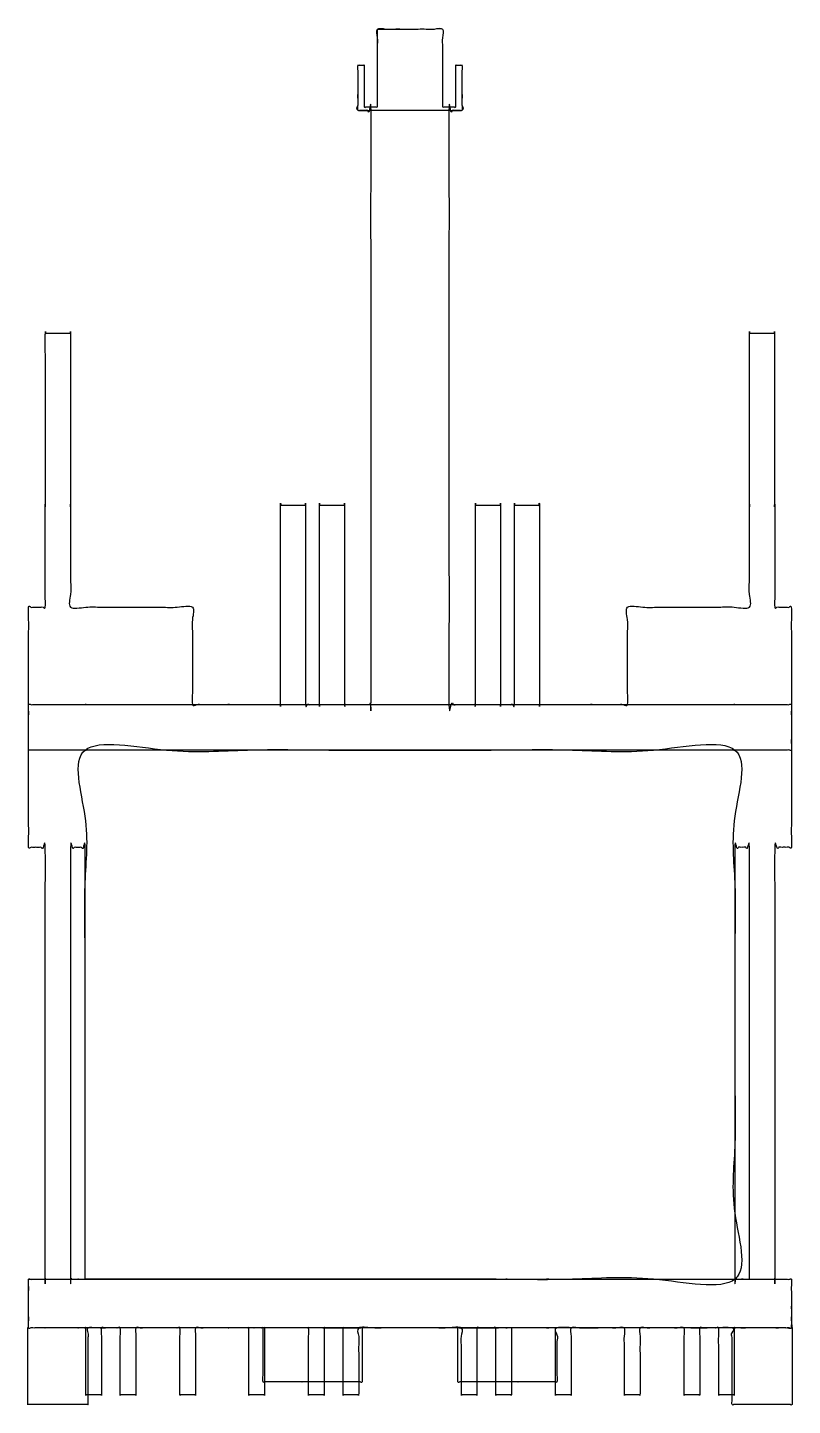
# Model space of a CAD drawing. Header units: inches. Extents: x -23.2 to 23.2, y -23.5 to 60.
import ezdxf

# ---------------------------------------------------------------- set-up
doc = ezdxf.new("R2010")
doc.units = ezdxf.units.IN
doc.layers.get('0').update_dxf_attribs({"true_color": 0xc2ced6})

msp = doc.modelspace()

# ---------------------------------------------------------------- linework, layer by layer
at = {"color": 254, "true_color": 0xe0dfdb}
for points, knots in [([(-23.11, -15.859), (-23.11, -18.812), (-22.119, -18.812), (-22.106, -18.812), (-20.571, -18.812), (-20.36, -18.812), (-20.059, -18.812), (-14.843, -18.812), (-11.024, -18.812), (-10.906, -18.812), (-10.564, -18.812), (-10.034, -18.812), (-9.371, -18.812), (-3.746, -18.812), (-3.445, -18.812), (20.059, -18.812), (20.36, -18.812), (23.11, -18.812), (23.11, -15.859), (22.119, -15.859), (22.106, -15.859), (22.106, 10.332), (23.11, 10.332), (23.11, 15.591), (23.11, 16.232), (23.11, 18.958), (23.11, 24.895), (22.106, 24.895), (22.106, 31.07), (22.099, 31.07), (22.099, 41.503), (22.008, 41.503), (21.823, 41.503), (21.547, 41.503), (21.236, 41.503), (20.964, 41.503), (20.743, 41.503), (20.6, 41.503), (20.578, 41.503), (20.578, 31.07), (20.571, 31.07), (20.571, 24.895), (13.189, 24.895), (13.189, 18.988), (11.024, 18.988), (10.933, 18.988), (10.669, 18.988), (10.252, 18.988), (9.715, 18.988), (9.102, 18.988), (8.462, 18.988), (7.846, 18.988), (7.843, 18.988), (7.843, 31.07), (7.74, 31.07), (7.546, 31.07), (7.264, 31.07), (6.953, 31.07), (6.684, 31.07), (6.472, 31.07), (6.34, 31.07), (6.331, 31.07), (6.331, 18.988), (5.505, 18.988), (5.487, 18.988), (5.487, 31.07), (5.391, 31.07), (5.184, 31.07), (4.926, 31.07), (4.639, 31.07), (4.343, 31.07), (4.11, 31.07), (3.984, 31.07), (3.961, 31.07), (3.961, 18.988), (3.746, 18.988), (3.445, 18.988), (2.362, 18.988), (2.362, 55.007), (3.15, 55.007), (3.15, 57.763), (2.776, 57.763), (2.776, 55.224), (1.969, 55.224), (1.969, 55.696), (1.969, 59.948), (-1.969, 59.948), (-1.969, 55.696), (-1.969, 55.224), (-2.776, 55.224), (-2.776, 57.763), (-3.15, 57.763), (-3.15, 55.007), (-2.362, 55.007), (-2.362, 18.988), (-2.559, 18.988), (-3.445, 18.988), (-3.746, 18.988), (-3.961, 18.988), (-3.961, 31.07), (-3.984, 31.07), (-4.11, 31.07), (-4.343, 31.07), (-4.639, 31.07), (-4.926, 31.07), (-5.184, 31.07), (-5.391, 31.07), (-5.487, 31.07), (-5.487, 18.988), (-5.505, 18.988), (-6.331, 18.988), (-6.331, 31.07), (-6.34, 31.07), (-6.472, 31.07), (-6.684, 31.07), (-6.953, 31.07), (-7.264, 31.07), (-7.546, 31.07), (-7.74, 31.07), (-7.843, 31.07), (-7.843, 18.988), (-7.846, 18.988), (-8.462, 18.988), (-9.102, 18.988), (-9.715, 18.988), (-10.252, 18.988), (-10.669, 18.988), (-10.933, 18.988), (-11.024, 18.988), (-13.189, 18.988), (-13.189, 24.893), (-20.571, 24.893), (-20.571, 31.07), (-20.578, 31.07), (-20.578, 41.503), (-20.6, 41.503), (-20.743, 41.503), (-20.964, 41.503), (-21.236, 41.503), (-21.547, 41.503), (-21.823, 41.503), (-22.008, 41.503), (-22.099, 41.503), (-22.099, 31.07), (-22.106, 31.07), (-22.106, 24.893), (-23.11, 24.893), (-23.11, 18.956), (-23.11, 15.589), (-23.11, 10.33), (-22.106, 10.33), (-22.106, -15.859), (-22.119, -15.859), (-23.11, -15.859)], [0, 0, 75, 100.169495, 100.514587, 139.485413, 144.85675, 152.500244, 285, 382, 384.997528, 393.677643, 407.135284, 423.967346, 566.85672, 574.500252, 1171.499756, 1179.14325, 1249, 1324, 1349.169495, 1349.516235, 2014.773972, 2040.290329, 2173.865972, 2190.132593, 2259.381432, 2410.183212, 2435.69957, 2592.54895, 2592.707581, 2857.707581, 2860.019226, 2864.720215, 2871.738403, 2879.62793, 2886.559875, 2892.154236, 2895.801392, 2896.361084, 3161.361084, 3161.519775, 3318.369156, 3505.882034, 3655.932655, 3710.932716, 3713.23243, 3719.947639, 3730.541176, 3744.165672, 3759.731285, 3775.992943, 3791.649849, 3791.731926, 4098.631927, 4101.229355, 4106.158508, 4113.322083, 4121.228012, 4128.058044, 4133.452438, 4136.805099, 4137.036774, 4443.936775, 4464.902184, 4465.355476, 4772.255478, 4774.711472, 4779.951553, 4786.518852, 4793.804474, 4801.322815, 4807.247246, 4810.451408, 4811.013222, 5117.913223, 5123.389442, 5131.032974, 5158.532722, 6073.432724, 6093.432724, 6163.432724, 6172.932724, 6237.432724, 6257.932724, 6269.932724, 6377.932724, 6477.932724, 6585.932724, 6597.932724, 6618.432724, 6682.932724, 6692.432724, 6762.432724, 6782.432724, 7697.332726, 7702.332726, 7724.832474, 7732.476006, 7737.953857, 8044.853859, 8045.415672, 8048.619835, 8054.544266, 8062.062607, 8069.348228, 8075.915527, 8081.155609, 8083.611603, 8390.511604, 8390.963264, 8411.930305, 8718.830307, 8719.061981, 8722.414642, 8727.809036, 8734.639069, 8742.544998, 8749.708572, 8754.637726, 8757.235153, 9064.135155, 9064.215599, 9079.872505, 9096.134163, 9111.699776, 9125.324272, 9135.917809, 9142.633018, 9144.932732, 9199.932793, 9349.9328, 9537.447327, 9694.347321, 9694.505951, 9959.505951, 9960.065643, 9963.712799, 9969.30722, 9976.239166, 9984.128693, 9991.146881, 9995.84787, 9998.159515, 10263.159515, 10263.318146, 10420.21814, 10445.732849, 10596.534637, 10682.050097, 10815.625748, 10841.140457, 11506.347565, 11506.692657, 11531.862152, 11531.862152]), ([(-1.969, 59.948), (-1.969, 55.696), (-1.969, 55.224), (-2.776, 55.224), (-2.776, 57.763), (-3.15, 57.763), (-3.15, 55.007), (3.15, 55.007), (3.15, 57.763), (2.776, 57.763), (2.776, 55.224), (1.969, 55.224), (1.969, 55.696), (1.969, 59.948), (-1.969, 59.948)], [0, 0, 108, 120, 140.5, 205, 214.5, 284.5, 444.5, 514.5, 524, 588.5, 609, 621, 729, 829, 829]), ([(-23.11, 16.232), (-22.119, 16.232), (-21.527, 16.232), (-20.891, 16.232), (-20.36, 16.232), (-20.059, 16.232), (-19.567, 16.232), (-11.024, 16.232), (-10.933, 16.232), (-10.669, 16.232), (-10.252, 16.232), (-9.715, 16.232), (-9.102, 16.232), (-8.462, 16.232), (-7.846, 16.232), (-7.302, 16.232), (-6.496, 16.232), (-5.505, 16.232), (-4.913, 16.232), (-4.277, 16.232), (-3.746, 16.232), (-3.445, 16.232), (-2.559, 16.232), (-2.008, 16.232), (-1.181, 16.232), (1.181, 16.232), (2.008, 16.232), (3.445, 16.232), (3.746, 16.232), (4.277, 16.232), (4.913, 16.232), (5.505, 16.232), (6.496, 16.232), (7.302, 16.232), (7.846, 16.232), (8.462, 16.232), (9.102, 16.232), (9.715, 16.232), (10.252, 16.232), (10.669, 16.232), (10.933, 16.232), (11.024, 16.232), (13.189, 16.232), (19.567, 16.232), (20.059, 16.232), (20.36, 16.232), (20.891, 16.232), (21.527, 16.232), (22.119, 16.232), (23.11, 16.232), (23.11, 18.988), (22.119, 18.988), (21.527, 18.988), (20.891, 18.988), (20.36, 18.988), (20.059, 18.988), (19.567, 18.988), (11.024, 18.988), (10.933, 18.988), (10.669, 18.988), (10.252, 18.988), (9.715, 18.988), (9.102, 18.988), (8.462, 18.988), (7.846, 18.988), (7.302, 18.988), (6.496, 18.988), (5.505, 18.988), (4.913, 18.988), (4.277, 18.988), (3.746, 18.988), (3.445, 18.988), (2.008, 18.988), (1.181, 18.988), (-1.181, 18.988), (-2.008, 18.988), (-2.559, 18.988), (-3.445, 18.988), (-3.746, 18.988), (-4.277, 18.988), (-4.913, 18.988), (-5.505, 18.988), (-6.496, 18.988), (-7.302, 18.988), (-7.846, 18.988), (-8.462, 18.988), (-9.102, 18.988), (-9.715, 18.988), (-10.252, 18.988), (-10.669, 18.988), (-10.933, 18.988), (-11.024, 18.988), (-19.567, 18.988), (-20.059, 18.988), (-20.36, 18.988), (-20.891, 18.988), (-21.527, 18.988), (-22.119, 18.988), (-23.11, 18.988), (-23.11, 16.232)], [0, 0, 25.169495, 40.204468, 56.36731, 69.85675, 77.500244, 90, 307, 309.299713, 316.014923, 326.608459, 340.232956, 355.798569, 372.060226, 387.717133, 401.516891, 422, 447.169464, 462.204468, 478.367294, 491.85672, 499.500252, 522, 536, 557, 617, 638, 674.499748, 682.14328, 695.632706, 711.795532, 726.830536, 752, 772.483109, 786.282867, 801.939774, 818.201431, 833.767044, 847.391541, 857.985077, 864.700287, 867, 922.000092, 1084, 1096.499756, 1104.14325, 1117.63269, 1133.795532, 1148.830505, 1174, 1243.999998, 1269.169493, 1284.204466, 1300.367308, 1313.856749, 1321.500242, 1333.999998, 1550.999998, 1553.299711, 1560.014921, 1570.608458, 1584.232954, 1599.798567, 1616.060225, 1631.717131, 1645.51689, 1665.999998, 1691.169462, 1706.204466, 1722.367292, 1735.856718, 1743.50025, 1779.999998, 1800.999998, 1860.999998, 1881.999998, 1895.999998, 1918.499746, 1926.143278, 1939.632704, 1955.79553, 1970.830534, 1995.999998, 2016.483107, 2030.282866, 2045.939772, 2062.201429, 2077.767042, 2091.391539, 2101.985075, 2108.700285, 2110.999998, 2327.999998, 2340.499754, 2348.143248, 2361.632689, 2377.79553, 2392.830503, 2417.999998, 2487.999996, 2487.999996]), ([(-19.685, -15.859), (19.685, -15.859), (19.685, 16.232), (-19.685, 16.232), (-19.685, -15.859)], [0, 0, 1000, 1815.1, 2815.1, 3630.200001, 3630.200001]), ([(-19.685, -15.859), (-20.059, -15.859), (-20.36, -15.859), (-20.571, -15.859), (-20.571, 10.33), (-19.685, 10.33), (-19.685, -15.859)], [0, 0, 9.499756, 17.14325, 22.514587, 687.721695, 710.236282, 1375.44339, 1375.44339]), ([(20.571, -15.859), (20.36, -15.859), (20.059, -15.859), (19.685, -15.859), (19.685, 10.332), (20.571, 10.332), (20.571, -15.859)], [0, 0, 5.36969, 13.013184, 22.512939, 687.770676, 710.283615, 1375.541351, 1375.541351])]:
    msp.add_open_spline(points, degree=1, knots=knots, dxfattribs=at)
at = {"color": 1, "true_color": 0xff0000}
for points, knots in [([(-23.11, -15.859), (-23.11, -18.81), (-23.157, -18.81), (-23.157, -18.81), (-23.157, -21.13), (-23.157, -23.457), (-23.157, -23.459), (-22.247, -23.459), (-20.429, -23.459), (-19.52, -23.459), (-19.52, -23.457), (-19.52, -21.13), (-19.52, -18.812), (-14.843, -18.812), (-11.024, -18.812), (-10.906, -18.812), (-10.564, -18.812), (-10.034, -18.812), (-9.371, -18.812), (-8.905, -18.812), (-8.905, -22.081), (-7.995, -22.081), (-6.542, -22.081), (-6.542, -22.082), (-5.633, -22.082), (-3.815, -22.082), (-2.906, -22.082), (-2.906, -18.812), (-3.815, -18.812), (-5.268, -18.812), (-5.268, -18.812), (-4.913, -18.812), (-4.277, -18.812), (-3.746, -18.812), (-3.445, -18.812), (5.268, -18.812), (5.268, -18.812), (3.815, -18.812), (2.906, -18.812), (2.906, -22.082), (3.815, -22.082), (5.634, -22.082), (6.543, -22.082), (6.543, -22.081), (7.996, -22.081), (8.905, -22.081), (8.905, -18.812), (19.52, -18.812), (19.52, -21.097), (19.52, -23.459), (20.429, -23.459), (22.248, -23.459), (23.157, -23.459), (23.157, -21.097), (23.157, -18.81), (23.11, -18.81), (23.11, -15.859), (22.119, -15.859), (21.527, -15.859), (20.891, -15.859), (20.36, -15.859), (20.059, -15.859), (8.392, -15.859), (8.327, -15.859), (7.971, -15.859), (7.406, -15.859), (6.767, -15.859), (6.202, -15.859), (6.024, -15.859), (5.781, -15.859), (-3.445, -15.859), (-3.746, -15.859), (-4.277, -15.859), (-4.913, -15.859), (-5.505, -15.859), (-6.496, -15.859), (-7.302, -15.859), (-7.93, -15.859), (-8.645, -15.859), (-9.371, -15.859), (-10.034, -15.859), (-10.564, -15.859), (-10.906, -15.859), (-11.024, -15.859), (-14.843, -15.859), (-20.059, -15.859), (-20.36, -15.859), (-20.891, -15.859), (-21.527, -15.859), (-22.119, -15.859), (-23.11, -15.859)], [0, 0, 74.958496, 76.134766, 76.142212, 135.056702, 194.175903, 194.228577, 217.322571, 263.510559, 286.604584, 286.657257, 345.776459, 404.656891, 523.457153, 620.457153, 623.454681, 632.134796, 645.592438, 662.4245, 674.280853, 757.325226, 780.419235, 817.325226, 817.336151, 840.430161, 886.618187, 909.712196, 992.75663, 1015.850639, 1052.756622, 1052.767487, 1061.772202, 1077.935028, 1091.424454, 1099.067986, 1320.379715, 1320.390579, 1357.29657, 1380.390579, 1463.435013, 1486.529022, 1532.717041, 1555.81105, 1555.821976, 1592.727966, 1615.821976, 1698.866348, 1968.490311, 2026.525833, 2086.542618, 2109.636642, 2155.824631, 2178.918686, 2238.935471, 2297.012497, 2298.200546, 2373.159042, 2398.328537, 2413.36351, 2429.526352, 2443.015793, 2450.659286, 2747.004059, 2748.646591, 2757.700333, 2772.036011, 2788.282074, 2802.617752, 2807.159042, 2813.314026, 3047.658791, 3055.302322, 3068.791748, 3084.954575, 3099.989578, 3125.159042, 3145.642151, 3161.592957, 3179.740173, 3198.191696, 3215.023758, 3228.4814, 3237.161514, 3240.159042, 3337.159042, 3469.658798, 3477.302292, 3490.791733, 3506.954575, 3521.989548, 3547.159042, 3547.159042]), ([(-23.11, -15.859), (-23.11, -18.812), (-22.119, -18.812), (-21.527, -18.812), (-20.891, -18.812), (-20.36, -18.812), (-20.059, -18.812), (-14.843, -18.812), (-11.024, -18.812), (-10.906, -18.812), (-10.564, -18.812), (-10.034, -18.812), (-9.371, -18.812), (-8.645, -18.812), (-7.93, -18.812), (-7.302, -18.812), (-6.496, -18.812), (-5.505, -18.812), (-4.913, -18.812), (-4.277, -18.812), (-3.746, -18.812), (-3.445, -18.812), (5.781, -18.812), (6.024, -18.812), (6.202, -18.812), (6.767, -18.812), (7.406, -18.812), (7.971, -18.812), (8.327, -18.812), (8.392, -18.812), (20.059, -18.812), (20.36, -18.812), (20.891, -18.812), (21.527, -18.812), (22.119, -18.812), (23.11, -18.812), (23.11, -15.859), (22.119, -15.859), (21.527, -15.859), (20.891, -15.859), (20.36, -15.859), (20.059, -15.859), (8.392, -15.859), (8.327, -15.859), (7.971, -15.859), (7.406, -15.859), (6.767, -15.859), (6.202, -15.859), (6.024, -15.859), (5.781, -15.859), (-3.445, -15.859), (-3.746, -15.859), (-4.277, -15.859), (-4.913, -15.859), (-5.505, -15.859), (-6.496, -15.859), (-7.302, -15.859), (-7.93, -15.859), (-8.645, -15.859), (-9.371, -15.859), (-10.034, -15.859), (-10.564, -15.859), (-10.906, -15.859), (-11.024, -15.859), (-14.843, -15.859), (-20.059, -15.859), (-20.36, -15.859), (-20.891, -15.859), (-21.527, -15.859), (-22.119, -15.859), (-23.11, -15.859)], [0, 0, 75, 100.169495, 115.204468, 131.36731, 144.85675, 152.500244, 285, 382, 384.997528, 393.677643, 407.135284, 423.967346, 442.418869, 460.566086, 476.516891, 497, 522.169464, 537.204468, 553.367294, 566.85672, 574.500252, 808.845016, 815, 819.54129, 833.876968, 850.123032, 864.45871, 873.512451, 875.154984, 1171.499756, 1179.14325, 1192.63269, 1208.795532, 1223.830505, 1249, 1324, 1349.169495, 1364.204468, 1380.36731, 1393.85675, 1401.500244, 1697.845016, 1699.487549, 1708.54129, 1722.876968, 1739.123032, 1753.45871, 1758, 1764.154984, 1998.499748, 2006.14328, 2019.632706, 2035.795532, 2050.830536, 2076, 2096.483109, 2112.433914, 2130.581131, 2149.032654, 2165.864716, 2179.322357, 2188.002472, 2191, 2288, 2420.499756, 2428.14325, 2441.63269, 2457.795532, 2472.830505, 2498, 2498])]:
    msp.add_open_spline(points, degree=1, knots=knots, dxfattribs=at)
at = {"color": 177, "true_color": 0x23458c}
msp.add_open_spline([(8.817, -18.812), (8.817, -22.867), (8.863, -22.867), (8.995, -22.867), (9.184, -22.867), (9.394, -22.867), (9.584, -22.867), (9.715, -22.867), (9.762, -22.867), (9.762, -18.812), (12.994, -18.812), (12.994, -22.867), (12.996, -22.867), (13.058, -22.867), (13.196, -22.867), (13.385, -22.867), (13.589, -22.867), (13.771, -22.867), (13.895, -22.867), (13.939, -22.867), (13.939, -18.812), (16.614, -18.812), (16.614, -22.867), (16.618, -22.867), (16.695, -22.867), (16.849, -22.867), (17.036, -22.867), (17.231, -22.867), (17.401, -22.867), (17.517, -22.867), (17.557, -22.867), (17.557, -18.812), (18.707, -18.812), (18.707, -22.867), (18.713, -22.867), (18.804, -22.867), (18.969, -22.867), (19.174, -22.867), (19.355, -22.867), (19.508, -22.867), (19.61, -22.867), (19.646, -22.867), (19.646, -18.812), (20.059, -18.812), (20.36, -18.812), (20.891, -18.812), (21.527, -18.812), (22.119, -18.812), (23.11, -18.812), (23.11, -15.859), (22.119, -15.859), (21.527, -15.859), (20.891, -15.859), (20.36, -15.859), (20.059, -15.859), (8.392, -15.859), (8.327, -15.859), (7.971, -15.859), (7.406, -15.859), (6.767, -15.859), (6.202, -15.859), (6.024, -15.859), (5.781, -15.859), (-3.445, -15.859), (-3.746, -15.859), (-4.277, -15.859), (-4.913, -15.859), (-5.505, -15.859), (-6.496, -15.859), (-7.302, -15.859), (-7.93, -15.859), (-8.645, -15.859), (-9.371, -15.859), (-10.034, -15.859), (-10.564, -15.859), (-10.906, -15.859), (-11.024, -15.859), (-14.843, -15.859), (-20.059, -15.859), (-20.36, -15.859), (-20.891, -15.859), (-21.527, -15.859), (-22.119, -15.859), (-23.11, -15.859), (-23.11, -18.812), (-22.119, -18.812), (-21.527, -18.812), (-20.891, -18.812), (-20.36, -18.812), (-20.059, -18.812), (-19.641, -18.812), (-19.641, -22.867), (-19.634, -22.867), (-19.543, -22.867), (-19.379, -22.867), (-19.174, -22.867), (-18.993, -22.867), (-18.84, -22.867), (-18.737, -22.867), (-18.701, -22.867), (-18.701, -18.812), (-17.556, -18.812), (-17.556, -22.867), (-17.552, -22.867), (-17.475, -22.867), (-17.321, -22.867), (-17.134, -22.867), (-16.939, -22.867), (-16.769, -22.867), (-16.653, -22.867), (-16.612, -22.867), (-16.612, -18.812), (-14.843, -18.812), (-13.939, -18.812), (-13.939, -22.867), (-13.893, -22.867), (-13.761, -22.867), (-13.572, -22.867), (-13.362, -22.867), (-13.172, -22.867), (-13.041, -22.867), (-12.994, -22.867), (-12.994, -18.812), (-11.024, -18.812), (-10.906, -18.812), (-10.564, -18.812), (-10.034, -18.812), (-9.762, -18.812), (-9.762, -22.867), (-9.76, -22.867), (-9.698, -22.867), (-9.56, -22.867), (-9.371, -22.867), (-9.167, -22.867), (-8.985, -22.867), (-8.861, -22.867), (-8.817, -22.867), (-8.817, -18.812), (-8.645, -18.812), (-7.93, -18.812), (-7.302, -18.812), (-6.496, -18.812), (-6.142, -18.812), (-6.142, -22.867), (-6.138, -22.867), (-6.061, -22.867), (-5.907, -22.867), (-5.72, -22.867), (-5.525, -22.867), (-5.355, -22.867), (-5.239, -22.867), (-5.199, -22.867), (-5.199, -18.812), (-4.913, -18.812), (-4.277, -18.812), (-4.049, -18.812), (-4.049, -22.867), (-4.043, -22.867), (-3.951, -22.867), (-3.787, -22.867), (-3.582, -22.867), (-3.401, -22.867), (-3.248, -22.867), (-3.146, -22.867), (-3.11, -22.867), (-3.11, -18.812), (3.115, -18.812), (3.115, -22.867), (3.122, -22.867), (3.213, -22.867), (3.377, -22.867), (3.582, -22.867), (3.763, -22.867), (3.916, -22.867), (4.019, -22.867), (4.055, -22.867), (4.055, -18.812), (5.2, -18.812), (5.2, -22.867), (5.204, -22.867), (5.281, -22.867), (5.435, -22.867), (5.622, -22.867), (5.817, -22.867), (5.987, -22.867), (6.103, -22.867), (6.143, -22.867), (6.143, -18.812), (6.202, -18.812), (6.767, -18.812), (7.406, -18.812), (7.971, -18.812), (8.327, -18.812), (8.392, -18.812), (8.817, -18.812)], degree=1, knots=[0, 0, 103, 104.18837, 107.518127, 112.329758, 117.670258, 122.481888, 125.81163, 127, 230, 312.115799, 415.115799, 415.149368, 416.723495, 420.232895, 425.032028, 430.221634, 434.829269, 437.991501, 439.115799, 542.115799, 610.048355, 713.048355, 713.148819, 715.09993, 719.014786, 723.760452, 728.723007, 733.044357, 735.977341, 737.014786, 840.014786, 869.206741, 972.206741, 972.373581, 974.69072, 978.866104, 984.072708, 988.664902, 992.557968, 995.159256, 996.072708, 1099.072708, 1109.557663, 1117.201157, 1130.690598, 1146.853439, 1161.888412, 1187.057907, 1262.057907, 1287.227402, 1302.262375, 1318.425217, 1331.914658, 1339.558151, 1635.902924, 1637.545456, 1646.599197, 1660.934875, 1677.180939, 1691.516617, 1696.057907, 1702.212891, 1936.557655, 1944.201187, 1957.690613, 1973.853439, 1988.888443, 2014.057907, 2034.541016, 2050.491821, 2068.639038, 2087.090561, 2103.922623, 2117.380264, 2126.060379, 2129.057907, 2226.057907, 2358.557663, 2366.201157, 2379.690598, 2395.853439, 2410.888412, 2436.057907, 2511.057907, 2536.227402, 2551.262375, 2567.425217, 2580.914658, 2588.558151, 2599.177139, 2702.177139, 2702.343979, 2704.661148, 2708.836502, 2714.043106, 2718.6353, 2722.528397, 2725.129654, 2726.043106, 2829.043106, 2858.134567, 2961.134567, 2961.235062, 2963.186142, 2967.101028, 2971.846664, 2976.809219, 2981.130569, 2984.063553, 2985.101028, 3088.101028, 3133.057907, 3156.000015, 3259.000015, 3260.18837, 3263.518112, 3268.329758, 3273.670242, 3278.481888, 3281.81163, 3283.000015, 3386.000015, 3436.057907, 3439.055435, 3447.73555, 3461.193192, 3468.115814, 3571.115814, 3571.149368, 3572.723511, 3576.232895, 3581.032028, 3586.221634, 3590.829269, 3593.991501, 3595.115814, 3698.115814, 3702.476776, 3720.623993, 3736.574799, 3757.057907, 3766.048355, 3869.048355, 3869.148834, 3871.09993, 3875.014801, 3879.760452, 3884.723007, 3889.044357, 3891.977341, 3893.014801, 3996.014801, 4003.262375, 4019.425201, 4025.206734, 4128.206734, 4128.373566, 4130.690727, 4134.866096, 4140.072701, 4144.664902, 4148.557983, 4151.159256, 4152.072701, 4255.072701, 4413.177139, 4516.177139, 4516.343979, 4518.661133, 4522.83651, 4528.043114, 4532.635315, 4536.528397, 4539.129669, 4540.043114, 4643.043114, 4672.134567, 4775.134567, 4775.235046, 4777.186157, 4781.101013, 4785.84668, 4790.809219, 4795.130585, 4798.063568, 4799.101013, 4902.101013, 4903.599197, 4917.934875, 4934.180939, 4948.516617, 4957.570358, 4959.212891, 4970, 4970], dxfattribs=at)

doc.saveas('drawing.dxf')
